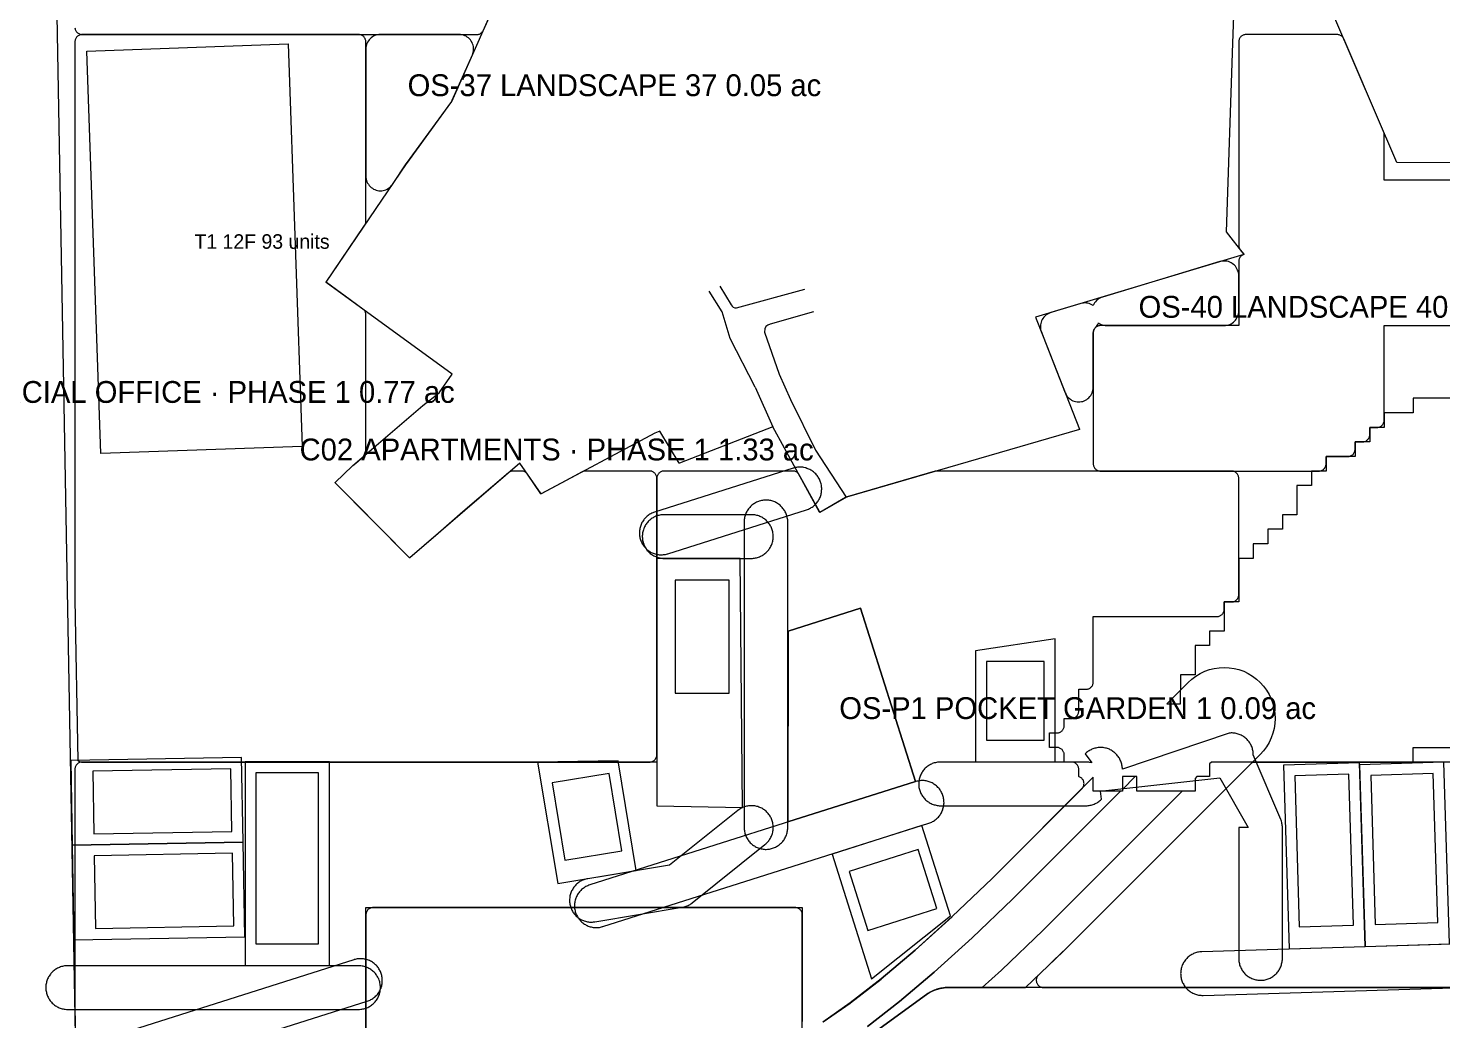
# Model space of a CAD drawing. Extents: x 32 to 940, y -21 to 684.
# Drawn here: x 293.6 to 487.9, y 414.6 to 550.9 of the extents above; entities that cross this region are included whole.
import ezdxf

# ---------------------------------------------------------------- set-up
doc = ezdxf.new("R2010")
doc.units = 0
for name, color, linetype, lineweight in [('BUILDING-APARTMENTS', 1, 'Continuous', 0), ('GREEN-IN-VILLAS', 3, 'Continuous', 0), ('GREEN-LANDSCAPE', 3, 'Continuous', 0), ('PLOT', 4, 'Continuous', 0), ('ROAD-EXISTING', 2, 'Continuous', 0), ('ROAD-PRIMARY', 1, 'Continuous', 0), ('ROAD-TERTIARY', 7, 'Continuous', 0), ('SITE-BOUNDARY', 7, 'Continuous', 0), ('TEXT-PLOT', 7, 'Continuous', 0), ('TEXT-ZONE', 7, 'Continuous', 0), ('VILLA-HOUSE', 7, 'Continuous', 0), ('WATER', 5, 'Continuous', 0), ('ZONE-APARTMENTS', 1, 'Continuous', 0), ('ZONE-OFFICE', 6, 'Continuous', 0), ('ZONE-RETAIL', 6, 'Continuous', 0), ('ZONE-VILLAS', 2, 'Continuous', 0)]:
    doc.layers.add(name, color=color, linetype=linetype, lineweight=lineweight)

msp = doc.modelspace()

# ---------------------------------------------------------------- linework, layer by layer
at = {"layer": 'BUILDING-APARTMENTS'}
msp.add_lwpolyline([(303.56, 492.4), (301.63, 547.73), (329.3, 548.7), (331.23, 493.36)], close=True, dxfattribs=at)
at = {"layer": 'GREEN-IN-VILLAS'}
msp.add_lwpolyline([(398, 441.77), (398, 441.76), (398.01, 441.76), (415.56, 447.33), (415.56, 447.33), (415.56, 447.34), (408.01, 471.15), (408.01, 471.16), (408, 471.16), (398.05, 468), (398.04, 468), (398.04, 467.99)], close=True, dxfattribs=at)
at = {"layer": 'GREEN-LANDSCAPE'}
for points in [[(340, 530.52), (340.01, 530.33), (340.04, 530.13), (340.09, 529.94), (340.15, 529.76), (340.24, 529.58), (340.34, 529.41), (340.45, 529.26), (340.58, 529.11), (340.73, 528.98), (340.89, 528.86), (341.05, 528.76), (341.23, 528.68), (341.41, 528.61), (341.6, 528.56), (341.8, 528.53), (341.99, 528.52), (342.19, 528.53), (342.38, 528.56), (342.57, 528.61), (342.76, 528.67), (342.94, 528.76), (343.1, 528.86), (343.26, 528.97), (343.41, 529.1), (343.54, 529.25), (343.66, 529.4), (345.56, 532.22), (345.56, 532.22), (345.57, 532.24), (345.58, 532.25), (345.59, 532.27), (345.61, 532.29), (351.67, 540.6), (351.79, 540.78), (351.88, 540.97), (354.64, 547.19), (354.71, 547.37), (354.76, 547.57), (354.8, 547.76), (354.81, 547.96), (354.81, 548.16), (354.78, 548.36), (354.74, 548.55), (354.67, 548.74), (354.59, 548.92), (354.49, 549.09), (354.37, 549.25), (354.24, 549.4), (354.09, 549.53), (353.94, 549.65), (353.77, 549.76), (353.59, 549.84), (353.4, 549.91), (353.21, 549.96), (353.01, 549.99), (352.81, 550), (342, 550), (341.8, 549.99), (341.61, 549.96), (341.42, 549.91), (341.23, 549.85), (341.06, 549.76), (340.89, 549.66), (340.73, 549.55), (340.59, 549.41), (340.45, 549.27), (340.34, 549.11), (340.24, 548.94), (340.15, 548.77), (340.09, 548.58), (340.04, 548.39), (340.01, 548.2), (340, 548)], [(432.73, 509.89), (432.74, 509.69), (432.76, 509.5), (432.81, 509.31), (432.87, 509.13), (432.92, 509.01), (433.13, 508.47), (433.13, 508.47), (433.13, 508.47), (436.14, 500.77), (436.22, 500.59), (436.32, 500.42), (436.43, 500.26), (436.56, 500.11), (436.71, 499.98), (436.86, 499.86), (437.03, 499.75), (437.21, 499.67), (437.39, 499.6), (437.58, 499.55), (437.78, 499.52), (437.98, 499.5), (438.17, 499.51), (438.37, 499.54), (438.56, 499.58), (438.75, 499.65), (438.93, 499.73), (439.1, 499.83), (439.26, 499.95), (439.41, 500.08), (439.54, 500.23), (439.66, 500.39), (439.76, 500.55), (439.85, 500.73), (439.91, 500.92), (439.96, 501.11), (439.99, 501.31), (440, 501.5), (440, 508.98), (440, 509.02), (440, 509.05), (440.01, 509.15), (440.03, 509.24), (440.06, 509.34), (440.1, 509.43), (440.14, 509.51), (440.2, 509.59), (440.26, 509.67), (440.28, 509.69), (440.41, 509.83), (440.52, 509.99), (440.63, 510.16), (440.71, 510.34), (440.72, 510.35), (440.73, 510.34), (440.9, 510.24), (441.08, 510.15), (441.26, 510.09), (441.45, 510.04), (441.65, 510.01), (441.84, 510), (458, 510), (458.2, 510.01), (458.39, 510.04), (458.58, 510.09), (458.77, 510.15), (458.94, 510.24), (459.11, 510.34), (459.27, 510.45), (459.41, 510.59), (459.55, 510.73), (459.66, 510.89), (459.76, 511.06), (459.85, 511.23), (459.91, 511.42), (459.96, 511.61), (459.99, 511.8), (460, 512), (460, 516.87), (459.99, 517.06), (459.96, 517.26), (459.91, 517.45), (459.85, 517.63), (459.76, 517.81), (459.66, 517.98), (459.55, 518.14), (459.42, 518.28), (459.27, 518.41), (459.11, 518.53), (458.94, 518.63), (458.77, 518.71), (458.58, 518.78), (458.39, 518.83), (458.2, 518.86), (458, 518.87), (457.81, 518.86), (457.61, 518.83), (457.42, 518.78), (441.27, 513.91), (441.08, 513.85), (440.9, 513.77), (440.74, 513.66), (440.58, 513.55), (440.43, 513.42), (440.3, 513.27), (440.18, 513.11), (440.08, 512.95), (440, 512.77), (439.99, 512.75), (439.98, 512.76), (439.81, 512.86), (439.63, 512.95), (439.45, 513.01), (439.26, 513.06), (439.06, 513.09), (438.87, 513.1), (438.67, 513.09), (438.48, 513.06), (438.29, 513.02), (434.15, 511.77), (433.97, 511.71), (433.8, 511.62), (433.63, 511.53), (433.47, 511.41), (433.33, 511.28), (433.2, 511.14), (433.08, 510.98), (432.98, 510.82), (432.89, 510.64), (432.82, 510.46), (432.78, 510.27), (432.74, 510.08)], [(450.1, 458), (452, 458), (452, 459.9)], [(424.73, 419), (430.67, 419), (435.84, 423.94), (435.95, 424.05), (461.9, 450), (456.24, 450), (456, 449.76), (456, 448), (454.24, 448), (454, 447.76), (454, 446), (452.24, 446), (433.12, 426.88), (433.07, 426.83), (427.45, 421.46), (427.39, 421.4)], [(444, 446.24), (445.76, 448), (444, 448)]]:
    msp.add_lwpolyline(points, close=True, dxfattribs=at)
msp.add_lwpolyline([(408.97, 413.67), (413.36, 417.08), (418.15, 421.13), (423.33, 425.82), (428.9, 431.15), (443.76, 446), (440, 446), (440, 447.9), (426.11, 434.01), (420.61, 428.75), (415.51, 424.14), (410.84, 420.19), (406.6, 416.89), (402.82, 414.25)], dxfattribs=at)
at = {"layer": 'PLOT'}
for points in [[(380, 443.98), (391.77, 443.74), (391.45, 477.98), (380, 477.98)], [(423.82, 450.02), (434.77, 450.02), (434.77, 466.94), (423.82, 465.3)], [(299.42, 450.19), (299.62, 438.58), (323.12, 439), (322.91, 450.61)], [(323.39, 422.02), (335, 422.02), (335, 450.02), (323.39, 450.02)], [(363.6, 450), (366.38, 433.29), (377.18, 435.09), (374.67, 450.16)], [(466.91, 424.31), (477.36, 424.63), (476.59, 449.87), (466.14, 449.55)], [(477.36, 424.63), (488.97, 424.99), (488.2, 449.98), (476.59, 449.62)], [(416.44, 441.27), (404.09, 437.35), (409.53, 420.2), (420.36, 428.88)], [(299.62, 438.58), (299.86, 425.57), (323.35, 425.99), (323.12, 439)]]:
    msp.add_lwpolyline(points, close=True, dxfattribs=at)
at = {"layer": 'ROAD-EXISTING'}
for points in [[(388.64, 515.39), (390.2, 512.86)], [(390.93, 512.43), (400.34, 515.02)], [(388.96, 511.87), (387.21, 514.74)], [(390.08, 508.2), (388.96, 511.87)], [(390.2, 512.86), (390.35, 512.65)], [(390.35, 512.65), (390.49, 512.54)], [(390.49, 512.54), (390.71, 512.44)], [(390.71, 512.44), (390.93, 512.43)], [(401.55, 511.88), (395.6, 510.21)], [(394.86, 509.55), (394.81, 509.07)], [(394.98, 509.85), (394.86, 509.55)], [(395.27, 510.07), (394.98, 509.85)], [(395.6, 510.21), (395.27, 510.07)], [(393.54, 501.52), (390.08, 508.2)], [(394.81, 509.07), (396.82, 503.33)], [(396.82, 503.33), (398.36, 499.83)], [(393.54, 501.52), (395.94, 496.08)], [(398.36, 499.83), (401.83, 492.88)], [(401.83, 492.88), (406.05, 486.41)]]:
    msp.add_lwpolyline(points, dxfattribs=at)
at = {"layer": 'ROAD-PRIMARY'}
for points in [[(304.6, 160.16), (296.6, 606.16)], [(654, 419), (420, 419), (419.81, 419), (419.62, 418.99), (419.42, 418.97), (419.23, 418.94), (419.04, 418.91), (418.86, 418.87), (418.67, 418.82), (418.49, 418.76), (418.3, 418.7), (418.12, 418.63), (417.95, 418.56), (417.77, 418.48), (417.6, 418.39), (417.44, 418.29), (417.27, 418.19), (417.11, 418.08), (417.06, 418.04), (395.06, 402.04)]]:
    msp.add_lwpolyline(points, dxfattribs=at)
at = {"layer": 'ROAD-TERTIARY'}
for points in [[(380.77, 478.49), (380.91, 478.51), (381.05, 478.52), (381.2, 478.55), (381.34, 478.58), (381.48, 478.62), (381.51, 478.63), (400.57, 484.68), (400.71, 484.72), (400.85, 484.78), (400.98, 484.84), (401.11, 484.9), (401.23, 484.97), (401.35, 485.05), (401.47, 485.14), (401.58, 485.23), (401.69, 485.32), (401.8, 485.42), (401.89, 485.52), (401.99, 485.63), (402.08, 485.75), (402.16, 485.87), (402.24, 485.99), (402.31, 486.11), (402.38, 486.24), (402.44, 486.38), (402.49, 486.51), (402.53, 486.65), (402.57, 486.79), (402.61, 486.93), (402.63, 487.07), (402.65, 487.21), (402.66, 487.36), (402.67, 487.5), (402.67, 487.64), (402.66, 487.79), (402.64, 487.93), (402.62, 488.07), (402.59, 488.22), (402.55, 488.36), (402.51, 488.49), (402.46, 488.63), (402.4, 488.76), (402.34, 488.89), (402.27, 489.02), (402.2, 489.14), (402.12, 489.26), (402.03, 489.38), (401.94, 489.49), (401.85, 489.6), (401.74, 489.7), (401.64, 489.8), (401.53, 489.89), (401.41, 489.98), (401.29, 490.06), (401.17, 490.13), (401.04, 490.2), (400.91, 490.27), (400.78, 490.32), (400.64, 490.37), (400.5, 490.42), (400.37, 490.45), (400.22, 490.48), (400.08, 490.51), (399.94, 490.52), (399.79, 490.53), (399.65, 490.54), (399.5, 490.53), (399.36, 490.52), (399.22, 490.5), (399.07, 490.48), (398.93, 490.44), (398.8, 490.4), (398.76, 490.39), (379.7, 484.35), (379.56, 484.3), (379.43, 484.25), (379.29, 484.19), (379.17, 484.12), (379.04, 484.05), (378.92, 483.97), (378.8, 483.89), (378.69, 483.8), (378.58, 483.7), (378.48, 483.61), (378.38, 483.5), (378.28, 483.39), (378.19, 483.28), (378.11, 483.16), (378.03, 483.04), (377.96, 482.91), (377.89, 482.78), (377.84, 482.65), (377.78, 482.52), (377.74, 482.38), (377.7, 482.24), (377.67, 482.1), (377.64, 481.96), (377.62, 481.81), (377.61, 481.67), (377.6, 481.53), (377.61, 481.38), (377.61, 481.24), (377.63, 481.09), (377.65, 480.95), (377.68, 480.81), (377.72, 480.67), (377.76, 480.53), (377.81, 480.4), (377.87, 480.26), (377.93, 480.13), (378, 480), (378.07, 479.88), (378.15, 479.76), (378.24, 479.64), (378.33, 479.53), (378.43, 479.43), (378.53, 479.32), (378.63, 479.23), (378.75, 479.13), (378.86, 479.05), (378.98, 478.97), (379.1, 478.89), (379.23, 478.82), (379.36, 478.76), (379.49, 478.7), (379.63, 478.65), (379.77, 478.61), (379.91, 478.57), (380.05, 478.54), (380.19, 478.52), (380.33, 478.5), (380.48, 478.49), (380.62, 478.49)], [(395.2, 438.01), (395.34, 438.02), (395.49, 438.04), (395.63, 438.07), (395.77, 438.1), (395.91, 438.14), (396.04, 438.19), (396.18, 438.24), (396.31, 438.3), (396.44, 438.37), (396.56, 438.44), (396.68, 438.52), (396.8, 438.6), (396.92, 438.69), (397.02, 438.79), (397.13, 438.88), (397.23, 438.99), (397.32, 439.1), (397.41, 439.21), (397.49, 439.33), (397.57, 439.45), (397.64, 439.58), (397.71, 439.71), (397.77, 439.84), (397.82, 439.97), (397.87, 440.11), (397.9, 440.25), (397.94, 440.39), (397.96, 440.53), (397.98, 440.68), (398, 440.82), (398, 440.96), (398, 483), (398, 483.14), (397.99, 483.29), (397.97, 483.43), (397.94, 483.57), (397.91, 483.71), (397.88, 483.86), (397.83, 483.99), (397.78, 484.13), (397.72, 484.26), (397.66, 484.39), (397.59, 484.52), (397.51, 484.64), (397.43, 484.76), (397.34, 484.87), (397.25, 484.98), (397.15, 485.09), (397.05, 485.19), (396.94, 485.29), (396.83, 485.38), (396.71, 485.46), (396.59, 485.54), (396.47, 485.62), (396.34, 485.68), (396.21, 485.75), (396.08, 485.8), (395.94, 485.85), (395.8, 485.89), (395.66, 485.93), (395.52, 485.95), (395.38, 485.98), (395.23, 485.99), (395.09, 486), (394.95, 486), (394.8, 485.99), (394.66, 485.98), (394.51, 485.96), (394.37, 485.93), (394.23, 485.9), (394.09, 485.86), (393.96, 485.81), (393.82, 485.76), (393.69, 485.7), (393.56, 485.63), (393.44, 485.56), (393.32, 485.48), (393.2, 485.4), (393.08, 485.31), (392.98, 485.21), (392.87, 485.12), (392.77, 485.01), (392.68, 484.9), (392.59, 484.79), (392.51, 484.67), (392.43, 484.55), (392.36, 484.42), (392.29, 484.29), (392.23, 484.16), (392.18, 484.03), (392.13, 483.89), (392.1, 483.75), (392.06, 483.61), (392.04, 483.47), (392.02, 483.32), (392, 483.18), (392, 483.04), (392, 441), (392, 440.86), (392.01, 440.71), (392.03, 440.57), (392.06, 440.43), (392.09, 440.29), (392.12, 440.14), (392.17, 440.01), (392.22, 439.87), (392.28, 439.74), (392.34, 439.61), (392.41, 439.48), (392.49, 439.36), (392.57, 439.24), (392.66, 439.13), (392.75, 439.02), (392.85, 438.91), (392.95, 438.81), (393.06, 438.71), (393.17, 438.62), (393.29, 438.54), (393.41, 438.46), (393.53, 438.38), (393.66, 438.32), (393.79, 438.25), (393.92, 438.2), (394.06, 438.15), (394.2, 438.11), (394.34, 438.07), (394.48, 438.05), (394.62, 438.02), (394.77, 438.01), (394.91, 438), (395.05, 438)], [(393.14, 478), (393.29, 478.01), (393.43, 478.03), (393.57, 478.06), (393.71, 478.09), (393.86, 478.12), (393.99, 478.17), (394.13, 478.22), (394.26, 478.28), (394.39, 478.34), (394.52, 478.41), (394.64, 478.49), (394.76, 478.57), (394.87, 478.66), (394.98, 478.75), (395.09, 478.85), (395.19, 478.95), (395.29, 479.06), (395.38, 479.17), (395.46, 479.29), (395.54, 479.41), (395.62, 479.53), (395.68, 479.66), (395.75, 479.79), (395.8, 479.92), (395.85, 480.06), (395.89, 480.2), (395.93, 480.34), (395.95, 480.48), (395.98, 480.62), (395.99, 480.77), (396, 480.91), (396, 481.05), (395.99, 481.2), (395.98, 481.34), (395.96, 481.49), (395.93, 481.63), (395.9, 481.77), (395.86, 481.91), (395.81, 482.04), (395.76, 482.18), (395.7, 482.31), (395.63, 482.44), (395.56, 482.56), (395.48, 482.68), (395.4, 482.8), (395.31, 482.92), (395.21, 483.02), (395.12, 483.13), (395.01, 483.23), (394.9, 483.32), (394.79, 483.41), (394.67, 483.49), (394.55, 483.57), (394.42, 483.64), (394.29, 483.71), (394.16, 483.77), (394.03, 483.82), (393.89, 483.87), (393.75, 483.9), (393.61, 483.94), (393.47, 483.96), (393.32, 483.98), (393.18, 484), (393.04, 484), (381, 484), (380.86, 484), (380.71, 483.99), (380.57, 483.97), (380.43, 483.94), (380.29, 483.91), (380.14, 483.88), (380.01, 483.83), (379.87, 483.78), (379.74, 483.72), (379.61, 483.66), (379.48, 483.59), (379.36, 483.51), (379.24, 483.43), (379.13, 483.34), (379.02, 483.25), (378.91, 483.15), (378.81, 483.05), (378.71, 482.94), (378.62, 482.83), (378.54, 482.71), (378.46, 482.59), (378.38, 482.47), (378.32, 482.34), (378.25, 482.21), (378.2, 482.08), (378.15, 481.94), (378.11, 481.8), (378.07, 481.66), (378.05, 481.52), (378.02, 481.38), (378.01, 481.23), (378, 481.09), (378, 480.95), (378.01, 480.8), (378.02, 480.66), (378.04, 480.51), (378.07, 480.37), (378.1, 480.23), (378.14, 480.09), (378.19, 479.96), (378.24, 479.82), (378.3, 479.69), (378.37, 479.56), (378.44, 479.44), (378.52, 479.32), (378.6, 479.2), (378.69, 479.08), (378.79, 478.98), (378.88, 478.87), (378.99, 478.77), (379.1, 478.68), (379.21, 478.59), (379.33, 478.51), (379.45, 478.43), (379.58, 478.36), (379.71, 478.29), (379.84, 478.23), (379.97, 478.18), (380.11, 478.13), (380.25, 478.1), (380.39, 478.06), (380.53, 478.04), (380.68, 478.02), (380.82, 478), (380.96, 478), (393, 478)], [(463.2, 420.01), (463.34, 420.02), (463.49, 420.04), (463.63, 420.07), (463.77, 420.1), (463.91, 420.14), (464.04, 420.19), (464.18, 420.24), (464.31, 420.3), (464.44, 420.37), (464.56, 420.44), (464.68, 420.52), (464.8, 420.6), (464.92, 420.69), (465.02, 420.79), (465.13, 420.88), (465.23, 420.99), (465.32, 421.1), (465.41, 421.21), (465.49, 421.33), (465.57, 421.45), (465.64, 421.58), (465.71, 421.71), (465.77, 421.84), (465.82, 421.97), (465.87, 422.11), (465.9, 422.25), (465.94, 422.39), (465.96, 422.53), (465.98, 422.68), (466, 422.82), (466, 422.96), (466, 441), (466, 441.14), (465.99, 441.29), (465.97, 441.43), (465.94, 441.57), (465.91, 441.71), (465.88, 441.86), (465.83, 441.99), (465.79, 442.11), (462, 451), (462, 451.14), (461.99, 451.29), (461.97, 451.43), (461.94, 451.57), (461.91, 451.71), (461.88, 451.86), (461.83, 451.99), (461.78, 452.13), (461.72, 452.26), (461.66, 452.39), (461.59, 452.52), (461.51, 452.64), (461.43, 452.76), (461.34, 452.87), (461.25, 452.98), (461.15, 453.09), (461.05, 453.19), (460.94, 453.29), (460.83, 453.38), (460.71, 453.46), (460.59, 453.54), (460.47, 453.62), (460.34, 453.68), (460.21, 453.75), (460.08, 453.8), (459.94, 453.85), (459.8, 453.89), (459.66, 453.93), (459.52, 453.95), (459.38, 453.98), (459.23, 453.99), (459.09, 454), (458.95, 454), (458.8, 453.99), (458.67, 453.98), (444, 449), (444, 449.14), (443.99, 449.29), (443.97, 449.43), (443.94, 449.57), (443.91, 449.71), (443.88, 449.86), (443.83, 449.99), (443.78, 450.13), (443.72, 450.26), (443.66, 450.39), (443.59, 450.52), (443.51, 450.64), (443.43, 450.76), (443.34, 450.87), (443.25, 450.98), (443.15, 451.09), (443.05, 451.19), (442.94, 451.29), (442.83, 451.38), (442.71, 451.46), (442.59, 451.54), (442.47, 451.62), (442.34, 451.68), (442.21, 451.75), (442.08, 451.8), (441.94, 451.85), (441.8, 451.89), (441.66, 451.93), (441.52, 451.95), (441.38, 451.98), (441.23, 451.99), (441.09, 452), (440.95, 452), (440.8, 451.99), (440.66, 451.98), (440.51, 451.96), (440.37, 451.93), (440.23, 451.9), (440.09, 451.86), (439.96, 451.81), (439.82, 451.76), (439.69, 451.7), (439.56, 451.63), (439.44, 451.56), (439.32, 451.48), (439.2, 451.4), (439.08, 451.31), (438.98, 451.21), (438.88, 451.12), (439.81, 449.89), (439.8, 449.89), (439.66, 449.93), (439.52, 449.95), (439.38, 449.98), (439.23, 449.99), (439.09, 450), (439, 450), (419, 450), (418.86, 450), (418.71, 449.99), (418.57, 449.97), (418.43, 449.94), (418.29, 449.91), (418.14, 449.88), (418.01, 449.83), (417.87, 449.78), (417.74, 449.72), (417.61, 449.66), (417.48, 449.59), (417.36, 449.51), (417.24, 449.43), (417.13, 449.34), (417.02, 449.25), (416.91, 449.15), (416.81, 449.05), (416.71, 448.94), (416.62, 448.83), (416.54, 448.71), (416.46, 448.59), (416.38, 448.47), (416.32, 448.34), (416.25, 448.21), (416.2, 448.08), (416.15, 447.94), (416.11, 447.8), (416.07, 447.66), (416.05, 447.52), (416.02, 447.38), (416.01, 447.23), (416, 447.09), (416, 446.95), (416.01, 446.8), (416.02, 446.66), (416.04, 446.51), (416.07, 446.37), (416.1, 446.23), (416.14, 446.09), (416.19, 445.96), (416.24, 445.82), (416.3, 445.69), (416.37, 445.56), (416.44, 445.44), (416.52, 445.32), (416.6, 445.2), (416.69, 445.08), (416.79, 444.98), (416.88, 444.87), (416.99, 444.77), (417.1, 444.68), (417.21, 444.59), (417.33, 444.51), (417.45, 444.43), (417.58, 444.36), (417.71, 444.29), (417.84, 444.23), (417.97, 444.18), (418.11, 444.13), (418.25, 444.1), (418.39, 444.06), (418.53, 444.04), (418.68, 444.02), (418.82, 444), (418.96, 444), (439, 444), (439.14, 444), (439.29, 444.01), (439.43, 444.03), (439.57, 444.06), (439.71, 444.09), (439.86, 444.12), (439.99, 444.17), (440.13, 444.22), (440.26, 444.28), (440.39, 444.34), (440.52, 444.41), (440.64, 444.49), (440.76, 444.57), (440.87, 444.66), (440.98, 444.75), (441.09, 444.85), (441.12, 444.88), (441, 446), (441.33, 446.02), (457.39, 447.82), (461.29, 441), (460, 441), (460, 423), (460, 422.86), (460.01, 422.71), (460.03, 422.57), (460.06, 422.43), (460.09, 422.29), (460.12, 422.14), (460.17, 422.01), (460.22, 421.87), (460.28, 421.74), (460.34, 421.61), (460.41, 421.48), (460.49, 421.36), (460.57, 421.24), (460.66, 421.13), (460.75, 421.02), (460.85, 420.91), (460.95, 420.81), (461.06, 420.71), (461.17, 420.62), (461.29, 420.54), (461.41, 420.46), (461.53, 420.38), (461.66, 420.32), (461.79, 420.25), (461.92, 420.2), (462.06, 420.15), (462.2, 420.11), (462.34, 420.07), (462.48, 420.05), (462.62, 420.02), (462.77, 420.01), (462.91, 420), (463.05, 420)], [(371.84, 427.25), (371.98, 427.26), (372.12, 427.28), (372.27, 427.3), (372.41, 427.34), (372.55, 427.38), (372.58, 427.38), (417.38, 441.59), (417.52, 441.64), (417.65, 441.69), (417.79, 441.75), (417.91, 441.82), (418.04, 441.89), (418.16, 441.97), (418.28, 442.05), (418.39, 442.14), (418.5, 442.24), (418.6, 442.33), (418.7, 442.44), (418.8, 442.55), (418.89, 442.66), (418.97, 442.78), (419.05, 442.9), (419.12, 443.03), (419.18, 443.16), (419.24, 443.29), (419.3, 443.42), (419.34, 443.56), (419.38, 443.7), (419.41, 443.84), (419.44, 443.98), (419.46, 444.13), (419.47, 444.27), (419.48, 444.41), (419.47, 444.56), (419.46, 444.7), (419.45, 444.85), (419.43, 444.99), (419.4, 445.13), (419.36, 445.27), (419.32, 445.41), (419.27, 445.54), (419.21, 445.68), (419.15, 445.81), (419.08, 445.94), (419.01, 446.06), (418.93, 446.18), (418.84, 446.3), (418.75, 446.41), (418.65, 446.51), (418.55, 446.62), (418.44, 446.71), (418.33, 446.81), (418.22, 446.89), (418.1, 446.97), (417.98, 447.05), (417.85, 447.12), (417.72, 447.18), (417.59, 447.24), (417.45, 447.29), (417.31, 447.33), (417.17, 447.37), (417.03, 447.4), (416.89, 447.42), (416.75, 447.44), (416.6, 447.45), (416.46, 447.45), (416.31, 447.45), (416.17, 447.43), (416.03, 447.42), (415.88, 447.39), (415.74, 447.36), (415.6, 447.32), (415.57, 447.31), (370.77, 433.11), (370.63, 433.06), (370.5, 433), (370.37, 432.94), (370.24, 432.88), (370.11, 432.81), (369.99, 432.73), (369.87, 432.64), (369.76, 432.55), (369.65, 432.46), (369.55, 432.36), (369.45, 432.25), (369.35, 432.14), (369.26, 432.03), (369.18, 431.91), (369.1, 431.79), (369.03, 431.67), (368.97, 431.54), (368.91, 431.4), (368.86, 431.27), (368.81, 431.13), (368.77, 431), (368.74, 430.85), (368.71, 430.71), (368.69, 430.57), (368.68, 430.43), (368.67, 430.28), (368.68, 430.14), (368.69, 429.99), (368.7, 429.85), (368.72, 429.71), (368.75, 429.56), (368.79, 429.43), (368.83, 429.29), (368.88, 429.15), (368.94, 429.02), (369, 428.89), (369.07, 428.76), (369.14, 428.64), (369.22, 428.52), (369.31, 428.4), (369.4, 428.29), (369.5, 428.18), (369.6, 428.08), (369.7, 427.98), (369.82, 427.89), (369.93, 427.8), (370.05, 427.72), (370.18, 427.65), (370.3, 427.58), (370.43, 427.51), (370.56, 427.46), (370.7, 427.41), (370.84, 427.36), (370.98, 427.33), (371.12, 427.3), (371.26, 427.27), (371.4, 427.26), (371.55, 427.25), (371.69, 427.25)], [(371.17, 428), (371.31, 428.02), (371.46, 428.04), (371.49, 428.04), (383.49, 430.04), (383.63, 430.07), (383.77, 430.1), (383.91, 430.14), (384.05, 430.19), (384.19, 430.24), (384.32, 430.3), (384.44, 430.37), (384.57, 430.44), (384.69, 430.52), (384.81, 430.61), (384.87, 430.66), (394.87, 438.66), (394.99, 438.75), (395.09, 438.85), (395.19, 438.95), (395.29, 439.06), (395.38, 439.17), (395.46, 439.29), (395.54, 439.41), (395.62, 439.53), (395.69, 439.66), (395.75, 439.79), (395.8, 439.93), (395.85, 440.06), (395.89, 440.2), (395.93, 440.34), (395.95, 440.48), (395.98, 440.62), (395.99, 440.77), (396, 440.91), (396, 441.06), (395.99, 441.2), (395.98, 441.34), (395.96, 441.49), (395.93, 441.63), (395.9, 441.77), (395.86, 441.91), (395.81, 442.05), (395.76, 442.18), (395.7, 442.31), (395.63, 442.44), (395.56, 442.56), (395.48, 442.69), (395.4, 442.8), (395.31, 442.92), (395.21, 443.02), (395.11, 443.13), (395.01, 443.23), (394.9, 443.32), (394.79, 443.41), (394.67, 443.49), (394.55, 443.57), (394.42, 443.64), (394.29, 443.71), (394.16, 443.77), (394.02, 443.82), (393.89, 443.87), (393.75, 443.9), (393.61, 443.94), (393.46, 443.96), (393.32, 443.98), (393.18, 444), (393.03, 444), (392.89, 444), (392.75, 443.99), (392.6, 443.97), (392.46, 443.95), (392.32, 443.92), (392.18, 443.88), (392.04, 443.84), (391.9, 443.79), (391.77, 443.74), (391.64, 443.67), (391.51, 443.61), (391.39, 443.53), (391.27, 443.45), (391.15, 443.37), (391.13, 443.34), (381.74, 435.83), (370.51, 433.96), (370.37, 433.93), (370.23, 433.9), (370.09, 433.86), (369.95, 433.81), (369.81, 433.76), (369.68, 433.7), (369.56, 433.63), (369.43, 433.56), (369.31, 433.48), (369.19, 433.39), (369.08, 433.31), (368.97, 433.21), (368.87, 433.11), (368.77, 433), (368.67, 432.89), (368.58, 432.78), (368.5, 432.66), (368.43, 432.54), (368.35, 432.41), (368.29, 432.29), (368.23, 432.15), (368.18, 432.02), (368.13, 431.88), (368.09, 431.74), (368.06, 431.6), (368.04, 431.46), (368.02, 431.32), (368, 431.17), (368, 431.03), (368, 430.88), (368.01, 430.74), (368.03, 430.6), (368.05, 430.45), (368.08, 430.31), (368.12, 430.17), (368.16, 430.03), (368.21, 429.9), (368.27, 429.77), (368.33, 429.63), (368.4, 429.51), (368.47, 429.38), (368.55, 429.26), (368.64, 429.15), (368.73, 429.04), (368.83, 428.93), (368.93, 428.83), (369.04, 428.73), (369.15, 428.64), (369.26, 428.55), (369.38, 428.47), (369.51, 428.4), (369.63, 428.33), (369.76, 428.27), (369.9, 428.21), (370.03, 428.16), (370.17, 428.12), (370.31, 428.08), (370.45, 428.05), (370.59, 428.03), (370.74, 428.01), (370.88, 428), (371.03, 428)], [(339.14, 416), (339.29, 416.01), (339.43, 416.03), (339.57, 416.06), (339.71, 416.09), (339.86, 416.12), (339.99, 416.17), (340.13, 416.22), (340.26, 416.28), (340.39, 416.34), (340.52, 416.41), (340.64, 416.49), (340.76, 416.57), (340.87, 416.66), (340.98, 416.75), (341.09, 416.85), (341.19, 416.95), (341.29, 417.06), (341.38, 417.17), (341.46, 417.29), (341.54, 417.41), (341.62, 417.53), (341.68, 417.66), (341.75, 417.79), (341.8, 417.92), (341.85, 418.06), (341.89, 418.2), (341.93, 418.34), (341.95, 418.48), (341.98, 418.62), (341.99, 418.77), (342, 418.91), (342, 419.05), (341.99, 419.2), (341.98, 419.34), (341.96, 419.49), (341.93, 419.63), (341.9, 419.77), (341.86, 419.91), (341.81, 420.04), (341.76, 420.18), (341.7, 420.31), (341.63, 420.44), (341.56, 420.56), (341.48, 420.68), (341.4, 420.8), (341.31, 420.92), (341.21, 421.02), (341.12, 421.13), (341.01, 421.23), (340.9, 421.32), (340.79, 421.41), (340.67, 421.49), (340.55, 421.57), (340.42, 421.64), (340.29, 421.71), (340.16, 421.77), (340.03, 421.82), (339.89, 421.87), (339.75, 421.9), (339.61, 421.94), (339.47, 421.96), (339.32, 421.98), (339.18, 422), (339.04, 422), (299, 422), (298.86, 422), (298.71, 421.99), (298.57, 421.97), (298.43, 421.94), (298.29, 421.91), (298.14, 421.88), (298.01, 421.83), (297.87, 421.78), (297.74, 421.72), (297.61, 421.66), (297.48, 421.59), (297.36, 421.51), (297.24, 421.43), (297.13, 421.34), (297.02, 421.25), (296.91, 421.15), (296.81, 421.05), (296.71, 420.94), (296.62, 420.83), (296.54, 420.71), (296.46, 420.59), (296.38, 420.47), (296.32, 420.34), (296.25, 420.21), (296.2, 420.08), (296.15, 419.94), (296.11, 419.8), (296.07, 419.66), (296.05, 419.52), (296.02, 419.38), (296.01, 419.23), (296, 419.09), (296, 418.95), (296.01, 418.8), (296.02, 418.66), (296.04, 418.51), (296.07, 418.37), (296.1, 418.23), (296.14, 418.09), (296.19, 417.96), (296.24, 417.82), (296.3, 417.69), (296.37, 417.56), (296.44, 417.44), (296.52, 417.32), (296.6, 417.2), (296.69, 417.08), (296.79, 416.98), (296.88, 416.87), (296.99, 416.77), (297.1, 416.68), (297.21, 416.59), (297.33, 416.51), (297.45, 416.43), (297.58, 416.36), (297.71, 416.29), (297.84, 416.23), (297.97, 416.18), (298.11, 416.13), (298.25, 416.1), (298.39, 416.06), (298.53, 416.04), (298.68, 416.02), (298.82, 416), (298.96, 416), (339, 416)]]:
    msp.add_lwpolyline(points, close=True, dxfattribs=at)
for points in [[(659.82, 430.21), (454.92, 423.93), (454.78, 423.92), (454.63, 423.9), (454.49, 423.88), (454.35, 423.85), (454.21, 423.82), (454.07, 423.77), (453.94, 423.73), (453.8, 423.67), (453.67, 423.61), (453.54, 423.54), (453.42, 423.47), (453.3, 423.39), (453.18, 423.3), (453.07, 423.21), (452.96, 423.12), (452.86, 423.01), (452.76, 422.91), (452.67, 422.8), (452.58, 422.68), (452.5, 422.56), (452.42, 422.44), (452.35, 422.31), (452.29, 422.19), (452.23, 422.05), (452.18, 421.92), (452.14, 421.78), (452.1, 421.64), (452.07, 421.5), (452.04, 421.36), (452.03, 421.21), (452.02, 421.07), (452.01, 420.93), (452.02, 420.78), (452.03, 420.64), (452.05, 420.49), (452.07, 420.35), (452.1, 420.21), (452.14, 420.07), (452.18, 419.93), (452.23, 419.8), (452.29, 419.67), (452.36, 419.54), (452.43, 419.41), (452.5, 419.29), (452.58, 419.17), (452.67, 419.05), (452.76, 418.94), (452.86, 418.84), (452.96, 418.74), (453.07, 418.64), (453.19, 418.55), (453.3, 418.46), (453.42, 418.38), (453.55, 418.31), (453.67, 418.24), (453.81, 418.18), (453.94, 418.13), (454.07, 418.08), (454.21, 418.04), (454.35, 418), (454.49, 417.97), (454.64, 417.95), (454.78, 417.94), (454.93, 417.93), (455.11, 417.93), (660.01, 424.21)], [(300.13, 404.42), (340.17, 417.11), (340.31, 417.16), (340.44, 417.21), (340.57, 417.27), (340.7, 417.34), (340.83, 417.41), (340.95, 417.49), (341.06, 417.57), (341.18, 417.66), (341.29, 417.75), (341.39, 417.85), (341.49, 417.96), (341.58, 418.07), (341.67, 418.18), (341.76, 418.3), (341.83, 418.42), (341.91, 418.55), (341.97, 418.68), (342.03, 418.81), (342.08, 418.94), (342.13, 419.08), (342.17, 419.22), (342.2, 419.36), (342.23, 419.5), (342.25, 419.64), (342.26, 419.79), (342.26, 419.93), (342.26, 420.08), (342.25, 420.22), (342.24, 420.37), (342.21, 420.51), (342.19, 420.65), (342.15, 420.79), (342.11, 420.93), (342.06, 421.06), (342, 421.2), (341.94, 421.33), (341.87, 421.45), (341.8, 421.58), (341.72, 421.7), (341.63, 421.81), (341.54, 421.93), (341.44, 422.03), (341.34, 422.13), (341.23, 422.23), (341.12, 422.32), (341.01, 422.41), (340.89, 422.49), (340.76, 422.57), (340.64, 422.64), (340.51, 422.7), (340.37, 422.76), (340.24, 422.81), (340.1, 422.85), (339.96, 422.89), (339.82, 422.92), (339.68, 422.94), (339.53, 422.96), (339.39, 422.97), (339.25, 422.97), (339.1, 422.96), (338.96, 422.95), (338.81, 422.94), (338.67, 422.91), (338.53, 422.88), (338.39, 422.84), (338.36, 422.83), (298.32, 410.13)]]:
    msp.add_lwpolyline(points, dxfattribs=at)
at = {"layer": 'SITE-BOUNDARY'}
for points in [[(459.7, 563.93), (459.12, 548.79), (458.28, 522.89), (460.69, 519.78), (460.7, 519.77), (460.68, 519.77), (432.08, 511.15), (433.13, 508.47), (433.13, 508.47), (438.11, 495.74), (438.11, 495.73), (438.11, 495.73), (438.1, 495.72), (406.06, 486.41), (402.42, 484.29), (402.41, 484.28), (402.38, 484.36), (395.94, 496.08), (383.1, 491.06), (383.09, 491.06), (383.08, 491.07), (380.43, 495.49), (379.72, 495.22), (364.1, 486.87), (364.09, 486.86), (364.09, 486.86), (364.08, 486.87), (361.15, 491.1), (346.03, 478.07), (346.02, 478.07), (346.01, 478.08), (335.76, 488.4), (335.76, 488.4), (335.76, 488.4), (335.77, 488.41), (338.17, 490.72), (338.18, 490.73), (338.19, 490.74), (347.82, 499.01), (347.83, 499.02), (347.84, 499.03), (350.06, 500.75), (351.88, 503.33), (334.56, 515.92), (334.55, 515.92), (334.56, 515.94), (345.57, 532.24), (345.58, 532.25), (345.59, 532.27), (351.8, 540.78), (364.97, 570.48)], [(551.39, 532.09), (481.76, 532.41), (481.76, 532.41), (481.75, 532.41), (481.74, 532.42), (467.48, 565.63)]]:
    msp.add_lwpolyline(points, dxfattribs=at)
at = {"layer": 'VILLA-HOUSE'}
for points in [[(389.95, 474.98), (382.5, 474.98), (382.5, 459.48), (389.95, 459.48)], [(425.32, 453.02), (433.27, 453.02), (433.27, 463.8), (425.32, 463.8)], [(302.44, 448.74), (302.6, 440.13), (321.59, 440.47), (321.44, 449.08)], [(324.89, 425.02), (333.5, 425.02), (333.5, 448.52), (324.89, 448.52)], [(367.37, 436.5), (375.2, 437.8), (373.43, 448.43), (365.59, 447.13)], [(468.32, 427.36), (475.77, 427.59), (475.13, 448.33), (467.69, 448.1)], [(478.77, 427.68), (487.38, 427.94), (486.75, 448.43), (478.14, 448.17)], [(302.65, 437.13), (302.83, 427.13), (321.83, 427.47), (321.65, 437.47)], [(415.91, 437.96), (406.43, 434.95), (408.99, 426.85), (418.48, 429.85)]]:
    msp.add_lwpolyline(points, close=True, dxfattribs=at)
at = {"layer": 'WATER'}
for points in [[(492, 500), (484, 500), (484, 498), (480, 498), (480, 496), (478.02, 496), (478, 496), (478, 495.98), (478, 494), (476.02, 494), (476, 494), (476, 493.98), (476, 492), (472.02, 492), (472, 492), (472, 491.98), (472, 490), (470, 490), (470, 488), (468, 488), (468, 484), (466, 484), (466, 482), (464, 482), (464, 480), (462, 480), (462, 478), (460, 478), (460, 472), (458.02, 472), (458, 472), (458, 471.98), (458, 468), (456, 468), (456, 466), (454, 466), (454, 462), (452, 462), (452, 459.9), (453.05, 460.95), (453.56, 461.41), (454.11, 461.82), (454.7, 462.17), (455.32, 462.47), (455.97, 462.7), (456.63, 462.87), (457.31, 462.97), (458, 463), (458.69, 462.97), (459.37, 462.87), (460.03, 462.7), (460.68, 462.47), (461.3, 462.17), (461.89, 461.82), (462.44, 461.41), (462.95, 460.95), (463.41, 460.44), (463.82, 459.89), (464.17, 459.3), (464.47, 458.68), (464.7, 458.03), (464.87, 457.37), (464.97, 456.69), (465, 456), (464.97, 455.31), (464.87, 454.63), (464.7, 453.97), (464.47, 453.32), (464.17, 452.7), (463.82, 452.11), (463.41, 451.56), (462.95, 451.05), (461.9, 450), (484, 450), (484, 452), (490, 452)], [(395.06, 402.04), (417.06, 418.04), (417.5, 418.33), (417.96, 418.57), (418.45, 418.75), (418.96, 418.89), (419.48, 418.97), (420, 419), (424.73, 419), (427.39, 421.4), (427.45, 421.46), (433.07, 426.83), (433.12, 426.88), (452.24, 446), (446, 446), (446, 448), (445.76, 448), (444, 446.24), (444, 446), (443.76, 446), (428.9, 431.15), (423.33, 425.82), (418.15, 421.13), (413.36, 417.08), (408.97, 413.67)]]:
    msp.add_lwpolyline(points, dxfattribs=at)
at = {"layer": 'ZONE-APARTMENTS'}
msp.add_lwpolyline([(300, 472.29), (300.4, 450.2), (300.44, 450.17), (300.53, 450.12), (300.62, 450.08), (300.71, 450.04), (300.8, 450.02), (300.9, 450), (301, 450), (379, 450), (379.1, 450), (379.2, 450.02), (379.29, 450.04), (379.38, 450.08), (379.47, 450.12), (379.56, 450.17), (379.63, 450.23), (379.71, 450.29), (379.77, 450.37), (379.83, 450.44), (379.88, 450.53), (379.92, 450.62), (379.96, 450.71), (379.98, 450.8), (380, 450.9), (380, 451), (380, 489), (380, 489.1), (379.98, 489.2), (379.96, 489.29), (379.92, 489.38), (379.88, 489.47), (379.83, 489.56), (379.77, 489.63), (379.71, 489.71), (379.63, 489.77), (379.56, 489.83), (379.47, 489.88), (379.38, 489.92), (379.29, 489.96), (379.2, 489.98), (379.1, 490), (379, 490), (370.21, 490), (370.11, 490), (370.02, 489.98), (369.92, 489.96), (369.83, 489.92), (369.74, 489.88), (366.94, 488.39), (364.11, 486.87), (364.1, 486.87), (364.09, 486.86), (364.09, 486.86), (364.08, 486.87), (364.07, 486.88), (362.21, 489.57), (362.15, 489.65), (362.08, 489.72), (362.01, 489.78), (361.93, 489.84), (361.85, 489.89), (361.76, 489.93), (361.67, 489.96), (361.58, 489.98), (361.48, 490), (361.38, 490), (360.25, 490), (360.14, 489.99), (360.04, 489.98), (359.95, 489.95), (359.85, 489.92), (359.76, 489.87), (359.67, 489.82), (359.59, 489.76), (353.35, 484.38), (349.92, 481.43), (346.03, 478.07), (346.02, 478.07), (346.01, 478.08), (346, 478.08), (338.4, 485.75), (335.78, 488.39), (335.76, 488.4), (335.76, 488.4), (335.76, 488.4), (335.77, 488.41), (335.78, 488.42), (338.16, 490.71), (338.17, 490.72), (338.18, 490.73), (338.18, 490.73), (338.18, 490.73), (338.19, 490.74), (338.2, 490.75), (338.61, 491.1), (339.65, 491.99), (339.72, 492.06), (339.78, 492.13), (339.84, 492.21), (339.89, 492.29), (339.93, 492.38), (339.96, 492.47), (339.98, 492.56), (340, 492.65), (340, 492.75), (340, 511.45), (340, 511.55), (339.98, 511.64), (339.96, 511.73), (339.93, 511.82), (339.89, 511.91), (339.84, 511.99), (339.79, 512.07), (339.73, 512.14), (339.66, 512.2), (339.59, 512.26), (337.83, 513.54), (334.57, 515.91), (334.56, 515.92), (334.55, 515.92), (334.56, 515.94), (339.83, 523.74), (339.88, 523.82), (339.92, 523.91), (339.96, 524), (339.98, 524.1), (340, 524.2), (340, 524.3), (340, 549), (340, 549.1), (339.98, 549.2), (339.96, 549.29), (339.92, 549.38), (339.88, 549.47), (339.83, 549.56), (339.77, 549.63), (339.71, 549.71), (339.63, 549.77), (339.56, 549.83), (339.47, 549.88), (339.38, 549.92), (339.29, 549.96), (339.2, 549.98), (339.1, 550), (339, 550), (301, 550), (300.9, 550), (300.8, 549.98), (300.71, 549.96), (300.62, 549.92), (300.53, 549.88), (300.44, 549.83), (300.37, 549.77), (300.29, 549.71), (300.23, 549.63), (300.17, 549.56), (300.12, 549.47), (300.08, 549.38), (300.04, 549.29), (300.02, 549.2), (300, 549.1), (300, 549)], close=True, dxfattribs=at)
msp.add_lwpolyline([(559.98, 530), (480.02, 530), (480, 530), (480, 530.02), (480, 536.28), (479.99, 536.38), (479.98, 536.48), (479.95, 536.58), (479.92, 536.67), (474.46, 549.39), (474.41, 549.48), (474.36, 549.56), (474.3, 549.64), (474.24, 549.71), (474.17, 549.78), (474.09, 549.84), (474, 549.88), (473.92, 549.93), (473.82, 549.96), (473.73, 549.98), (473.63, 550), (473.54, 550), (461, 550), (460.9, 550), (460.8, 549.98), (460.71, 549.96), (460.62, 549.92), (460.53, 549.88), (460.44, 549.83), (460.37, 549.77), (460.29, 549.71), (460.23, 549.63), (460.17, 549.56), (460.12, 549.47), (460.08, 549.38), (460.04, 549.29), (460.02, 549.2), (460, 549.1), (460, 549), (460, 521.01), (460, 520.92), (460.02, 520.83), (460.04, 520.74), (460.07, 520.65), (460.11, 520.56), (460.16, 520.48), (460.21, 520.4), (460.68, 519.79), (460.69, 519.78), (460.7, 519.77), (460.68, 519.77), (460.68, 519.76), (460.67, 519.76), (460.6, 519.73), (460.51, 519.69), (460.43, 519.64), (460.35, 519.58), (460.28, 519.51), (460.22, 519.44), (460.16, 519.36), (460.11, 519.28), (460.07, 519.19), (460.04, 519.1), (460.02, 519.01), (460, 518.91), (460, 518.82), (460, 510.02), (460, 510), (459.98, 510), (441, 510), (440.9, 510), (440.8, 509.98), (440.71, 509.96), (440.62, 509.92), (440.53, 509.88), (440.44, 509.83), (440.37, 509.77), (440.29, 509.71), (440.23, 509.63), (440.17, 509.56), (440.12, 509.47), (440.08, 509.38), (440.04, 509.29), (440.02, 509.2), (440, 509.1), (440, 509), (440, 491), (440, 490.9), (440.02, 490.8), (440.04, 490.71), (440.08, 490.62), (440.12, 490.53), (440.17, 490.44), (440.23, 490.37), (440.29, 490.29), (440.37, 490.23), (440.44, 490.17), (440.53, 490.12), (440.62, 490.08), (440.71, 490.04), (440.8, 490.02), (440.9, 490), (441, 490), (471, 490), (471.1, 490), (471.2, 490.02), (471.29, 490.04), (471.38, 490.08), (471.47, 490.12), (471.56, 490.17), (471.63, 490.23), (471.71, 490.29), (471.77, 490.37), (471.83, 490.44), (471.88, 490.53), (471.92, 490.62), (471.96, 490.71), (471.98, 490.8), (472, 490.9), (472, 491), (472, 491.98), (472, 492), (472.02, 492), (475, 492), (475.1, 492), (475.2, 492.02), (475.29, 492.04), (475.38, 492.08), (475.47, 492.12), (475.56, 492.17), (475.63, 492.23), (475.71, 492.29), (475.77, 492.37), (475.83, 492.44), (475.88, 492.53), (475.92, 492.62), (475.96, 492.71), (475.98, 492.8), (476, 492.9), (476, 493), (476, 493.98), (476, 494), (476.02, 494), (477, 494), (477.1, 494), (477.2, 494.02), (477.29, 494.04), (477.38, 494.08), (477.47, 494.12), (477.56, 494.17), (477.63, 494.23), (477.71, 494.29), (477.77, 494.37), (477.83, 494.44), (477.88, 494.53), (477.92, 494.62), (477.96, 494.71), (477.98, 494.8), (478, 494.9), (478, 495), (478, 495.98), (478, 496), (478.02, 496), (479, 496), (479.1, 496), (479.2, 496.02), (479.29, 496.04), (479.38, 496.08), (479.47, 496.12), (479.56, 496.17), (479.63, 496.23), (479.71, 496.29), (479.77, 496.37), (479.83, 496.44), (479.88, 496.53), (479.92, 496.62), (479.96, 496.71), (479.98, 496.8), (480, 496.9), (480, 497), (480, 509.98), (480, 510), (480.02, 510), (539.98, 510)], dxfattribs=at)
at = {"layer": 'ZONE-OFFICE'}
msp.add_lwpolyline([(400, 413.14), (400, 429), (400, 429.1), (399.98, 429.2), (399.96, 429.29), (399.92, 429.38), (399.88, 429.47), (399.83, 429.56), (399.77, 429.63), (399.71, 429.71), (399.63, 429.77), (399.56, 429.83), (399.47, 429.88), (399.38, 429.92), (399.29, 429.96), (399.2, 429.98), (399.1, 430), (399, 430), (341, 430), (340.9, 430), (340.8, 429.98), (340.71, 429.96), (340.62, 429.92), (340.53, 429.88), (340.44, 429.83), (340.37, 429.77), (340.29, 429.71), (340.23, 429.63), (340.17, 429.56), (340.12, 429.47), (340.08, 429.38), (340.04, 429.29), (340.02, 429.2), (340, 429.1), (340, 429), (340, 410.02)], dxfattribs=at)
at = {"layer": 'ZONE-RETAIL'}
msp.add_lwpolyline([(300, 550.9), (300.02, 550.8), (300.04, 550.71), (300.08, 550.62), (300.12, 550.53), (300.17, 550.44), (300.23, 550.37), (300.29, 550.29), (300.37, 550.23), (300.44, 550.17), (300.53, 550.12), (300.62, 550.08), (300.71, 550.04), (300.8, 550.02), (300.9, 550), (301, 550), (355.24, 550), (355.33, 550), (355.43, 550.02), (355.52, 550.04), (355.61, 550.07), (355.7, 550.11), (355.78, 550.16), (355.86, 550.22), (355.93, 550.28), (356, 550.35), (356.06, 550.43), (356.11, 550.51), (356.15, 550.59), (358.58, 556.07)], dxfattribs=at)
at = {"layer": 'ZONE-VILLAS'}
for points in [[(402.85, 414.27), (406.58, 416.87), (406.62, 416.9), (410.82, 420.17), (410.85, 420.2), (415.5, 424.13), (415.53, 424.15), (420.6, 428.74), (420.62, 428.76), (426.1, 434), (426.11, 434.01), (438.43, 446.33), (438.5, 446.41), (438.56, 446.49), (438.61, 446.57), (438.65, 446.67), (438.69, 446.76), (438.71, 446.86), (438.72, 446.96), (438.73, 447.06), (438.72, 447.16), (438.7, 447.26), (438.67, 447.35), (438.64, 447.45), (438.59, 447.54), (438.54, 447.62), (438.48, 447.7), (438.41, 447.77), (438.33, 447.84), (438.25, 447.89), (438.16, 447.94), (438.06, 447.98), (438.03, 447.99), (438, 448), (438, 448.02), (438, 449), (438, 449.1), (437.98, 449.2), (437.96, 449.29), (437.92, 449.38), (437.88, 449.47), (437.83, 449.56), (437.77, 449.63), (437.71, 449.71), (437.63, 449.77), (437.56, 449.83), (437.47, 449.88), (437.38, 449.92), (437.29, 449.96), (437.2, 449.98), (437.1, 450), (437, 450), (436.02, 450), (436, 450), (436, 450.02), (436, 451), (436, 451.1), (435.98, 451.2), (435.96, 451.29), (435.92, 451.38), (435.88, 451.47), (435.83, 451.56), (435.77, 451.63), (435.71, 451.71), (435.63, 451.77), (435.56, 451.83), (435.47, 451.88), (435.38, 451.92), (435.29, 451.96), (435.2, 451.98), (435.1, 452), (435, 452), (434.02, 452), (434, 452), (434, 452.02), (434, 453.98), (434, 454), (434.02, 454), (435, 454), (435.1, 454), (435.2, 454.02), (435.29, 454.04), (435.38, 454.08), (435.47, 454.12), (435.56, 454.17), (435.63, 454.23), (435.71, 454.29), (435.77, 454.37), (435.83, 454.44), (435.88, 454.53), (435.92, 454.62), (435.96, 454.71), (435.98, 454.8), (436, 454.9), (436, 455), (436, 455.98), (436, 456), (436.02, 456), (437, 456), (437.1, 456), (437.2, 456.02), (437.29, 456.04), (437.38, 456.08), (437.47, 456.12), (437.56, 456.17), (437.63, 456.23), (437.71, 456.29), (437.77, 456.37), (437.83, 456.44), (437.88, 456.53), (437.92, 456.62), (437.96, 456.71), (437.98, 456.8), (438, 456.9), (438, 457), (438, 459.98), (438, 460), (438.02, 460), (439, 460), (439.1, 460), (439.2, 460.02), (439.29, 460.04), (439.38, 460.08), (439.47, 460.12), (439.56, 460.17), (439.63, 460.23), (439.71, 460.29), (439.77, 460.37), (439.83, 460.44), (439.88, 460.53), (439.92, 460.62), (439.96, 460.71), (439.98, 460.8), (440, 460.9), (440, 461), (440, 469.98), (440, 470), (440.02, 470), (457, 470), (457.1, 470), (457.2, 470.02), (457.29, 470.04), (457.38, 470.08), (457.47, 470.12), (457.56, 470.17), (457.63, 470.23), (457.71, 470.29), (457.77, 470.37), (457.83, 470.44), (457.88, 470.53), (457.92, 470.62), (457.96, 470.71), (457.98, 470.8), (458, 470.9), (458, 471), (458, 471.98), (458, 472), (458.02, 472), (459, 472), (459.1, 472), (459.2, 472.02), (459.29, 472.04), (459.38, 472.08), (459.47, 472.12), (459.56, 472.17), (459.63, 472.23), (459.71, 472.29), (459.77, 472.37), (459.83, 472.44), (459.88, 472.53), (459.92, 472.62), (459.96, 472.71), (459.98, 472.8), (460, 472.9), (460, 473), (460, 489), (460, 489.1), (459.98, 489.2), (459.96, 489.29), (459.92, 489.38), (459.88, 489.47), (459.83, 489.56), (459.77, 489.63), (459.71, 489.71), (459.63, 489.77), (459.56, 489.83), (459.47, 489.88), (459.38, 489.92), (459.29, 489.96), (459.2, 489.98), (459.1, 490), (459, 490), (418.56, 490), (418.46, 490), (418.37, 489.98), (418.28, 489.96), (406.18, 486.44), (406.1, 486.42), (406.02, 486.39), (405.95, 486.35), (402.43, 484.29), (402.42, 484.29), (402.41, 484.28), (402.4, 484.3), (402.37, 484.37), (402.34, 484.44), (399.57, 489.48), (399.52, 489.56), (399.46, 489.64), (399.39, 489.71), (399.32, 489.78), (399.24, 489.83), (399.16, 489.88), (399.07, 489.93), (398.98, 489.96), (398.89, 489.98), (398.79, 490), (398.69, 490), (381, 490), (380.9, 490), (380.8, 489.98), (380.71, 489.96), (380.62, 489.92), (380.53, 489.88), (380.44, 489.83), (380.37, 489.77), (380.29, 489.71), (380.23, 489.63), (380.17, 489.56), (380.12, 489.47), (380.08, 489.38), (380.04, 489.29), (380.02, 489.2), (380, 489.1), (380, 489), (380, 450.02), (380, 450), (379.98, 450), (301, 450), (300.9, 450), (300.8, 449.98), (300.71, 449.96), (300.62, 449.92), (300.53, 449.88), (300.44, 449.83), (300.37, 449.77), (300.29, 449.71), (300.23, 449.63), (300.17, 449.56), (300.12, 449.47), (300.08, 449.38), (300.04, 449.29), (300.02, 449.2), (300, 449.1), (300, 449), (300, 416.54), (300, 416.52), (300.1, 410.98)], [(499.98, 450), (462.31, 450), (462.22, 450), (462.12, 449.98), (462.02, 449.96), (461.93, 449.92), (461.84, 449.88), (461.76, 449.83), (461.68, 449.77), (461.61, 449.71), (435.95, 424.05), (435.95, 424.05), (435.84, 423.94), (435.83, 423.94), (432.47, 420.72), (432.4, 420.65), (432.34, 420.57), (432.29, 420.49), (432.24, 420.4), (432.21, 420.31), (432.18, 420.21), (432.17, 420.11), (432.16, 420.02), (432.16, 419.92), (432.18, 419.82), (432.2, 419.72), (432.23, 419.63), (432.27, 419.54), (432.32, 419.45), (432.38, 419.37), (432.45, 419.3), (432.52, 419.23), (432.6, 419.17), (432.69, 419.12), (432.78, 419.08), (432.87, 419.04), (432.96, 419.02), (433.06, 419), (433.16, 419), (539, 419)], [(340, 411), (340, 429.98), (340, 430), (340.02, 430), (399.98, 430), (400, 430), (400, 429.98), (400, 414.33)]]:
    msp.add_lwpolyline(points, dxfattribs=at)
msp.add_lwpolyline([(398, 441.77), (398.04, 467.99), (398.04, 468), (398.05, 468), (408, 471.16), (408.01, 471.16), (408.01, 471.15), (415.56, 447.34), (415.56, 447.33), (415.56, 447.33), (398.01, 441.76), (398, 441.76)], close=True, dxfattribs=at)

# ---------------------------------------------------------------- texts
at = {"layer": 'TEXT-PLOT'}
msp.add_text('T1 12F 93 units', height=2, dxfattribs=at).set_placement((316.43, 520.55))
at = {"layer": 'TEXT-ZONE'}
for s, p in [('OS-37 LANDSCAPE 37 0.05 ac', (345.74, 541.53)), ('OS-40 LANDSCAPE 40 0.05 ac', (446.23, 511.07)), ('C16-1 COMMERCIAL OFFICE · PHASE 1 0.77 ac', (262.37, 499.37)), ('C02 APARTMENTS · PHASE 1 1.33 ac', (330.89, 491.46)), ('OS-P1 POCKET GARDEN 1 0.09 ac', (405.08, 455.91))]:
    msp.add_text(s, height=3, dxfattribs=at).set_placement(p)

doc.saveas('drawing.dxf')
